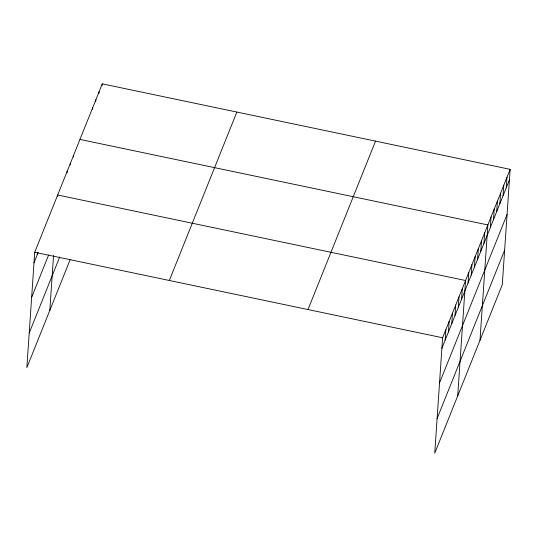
<?xml version="1.0" encoding="UTF-8"?>
<svg xmlns="http://www.w3.org/2000/svg" width="537" height="537" viewBox="0 0 537 537"><rect width="100%" height="100%" fill="white"/><g stroke="black" fill="none" stroke-linecap="round" stroke-linejoin="round"><path stroke-width="0.81" d="M510.15 169.35L442.609 337.773L434.742 453.154L502.283 284.724L510.15 169.35L102.258 83.846L34.717 252.276L26.85 367.65L70.079 259.861M37.281 254.598L37.389 252.981M49.813 310.386L53.552 255.518M57.573 196.623L57.681 195.012L465.572 280.509L457.705 395.89M67.125 172.807L67.232 171.189M70.307 164.866L70.414 163.248M73.488 156.925L73.603 155.307M92.592 109.286L92.706 107.669M95.781 101.345L95.888 99.728M98.962 93.404L99.076 91.787M102.151 85.464L102.258 83.846M445.173 340.102L445.891 329.597M448.455 331.92L449.167 321.415M451.731 323.737L452.449 313.232M455.014 315.555L455.732 305.05M458.296 307.379L459.014 296.874M461.578 299.196L462.29 288.691M468.042 283.073L468.754 272.568M471.224 275.132L471.942 264.627M474.406 267.198L475.124 256.693M477.594 259.257L478.306 248.752M480.776 251.316L481.494 240.811M483.958 243.375L484.676 232.87M479.997 340.304L487.858 224.929L79.966 139.432M490.328 227.493L491.046 216.988M493.516 219.552L494.228 209.047M496.698 211.612L497.416 201.107M499.88 203.677L500.598 193.172M503.068 195.737L503.78 185.231M506.25 187.796L506.968 177.291M33.999 262.781L38.174 252.37M31.643 297.384L48.639 254.994M29.206 333.041L59.701 257.008M169.323 280.489L236.864 112.065M308.003 309.56L375.544 141.13M441.891 348.278L509.432 179.855M439.534 382.888L507.076 214.464M437.105 418.545L504.646 250.121M34.717 252.276L442.609 337.773"/></g></svg>
